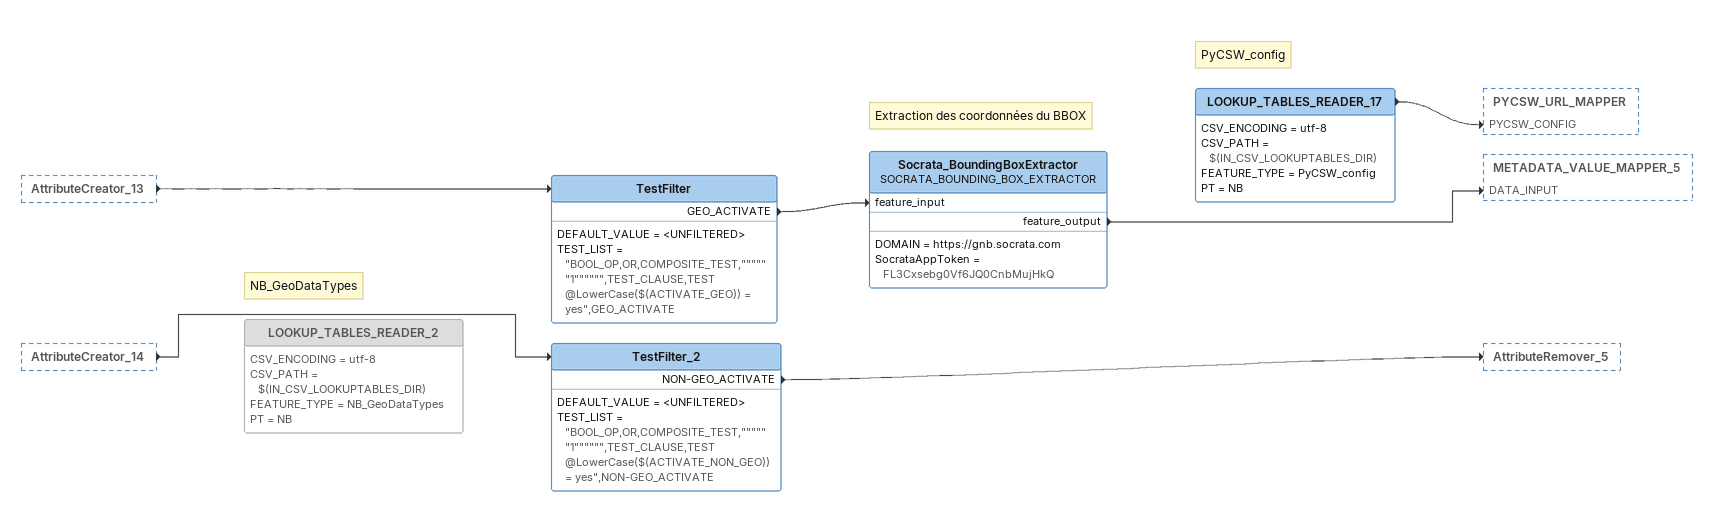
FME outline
AttributeCreator_13 [outside]
    -> TestFilter
AttributeCreator_14 [outside]
    -> TestFilter_2
Note: NB_GeoDataTypes
LOOKUP_TABLES_READER_2 [off]
    CSV_ENCODING = utf-8
    CSV_PATH = $(IN_CSV_LOOKUPTABLES_DIR)
    FEATURE_TYPE = NB_GeoDataTypes
    PT = NB
TestFilter_2
    DEFAULT_VALUE = <UNFILTERED>
    TEST_LIST = "BOOL_OP,OR,COMPOSITE_TEST,""""""1"""""",TEST_CLAUSE,TEST @LowerCase($(ACTIVATE_NON_GEO)) = yes",NON-GEO_ACTIVATE
    NON-GEO_ACTIVATE -> AttributeRemover_5
TestFilter
    DEFAULT_VALUE = <UNFILTERED>
    TEST_LIST = "BOOL_OP,OR,COMPOSITE_TEST,""""""1"""""",TEST_CLAUSE,TEST @LowerCase($(ACTIVATE_GEO)) = yes",GEO_ACTIVATE
    GEO_ACTIVATE -> Socrata_BoundingBoxExtractor [feature_input]
Note: Extraction des coordonnées du BBOX
Socrata_BoundingBoxExtractor: SOCRATA_BOUNDING_BOX_EXTRACTOR
    DOMAIN = https://gnb.socrata.com
    SocrataAppToken = FL3Cxsebg0Vf6JQ0CnbMujHkQ
    feature_output -> METADATA_VALUE_MAPPER_5 [DATA_INPUT]
Note: PyCSW_config
LOOKUP_TABLES_READER_17
    CSV_ENCODING = utf-8
    CSV_PATH = $(IN_CSV_LOOKUPTABLES_DIR)
    FEATURE_TYPE = PyCSW_config
    PT = NB
    -> PYCSW_URL_MAPPER [PYCSW_CONFIG]
